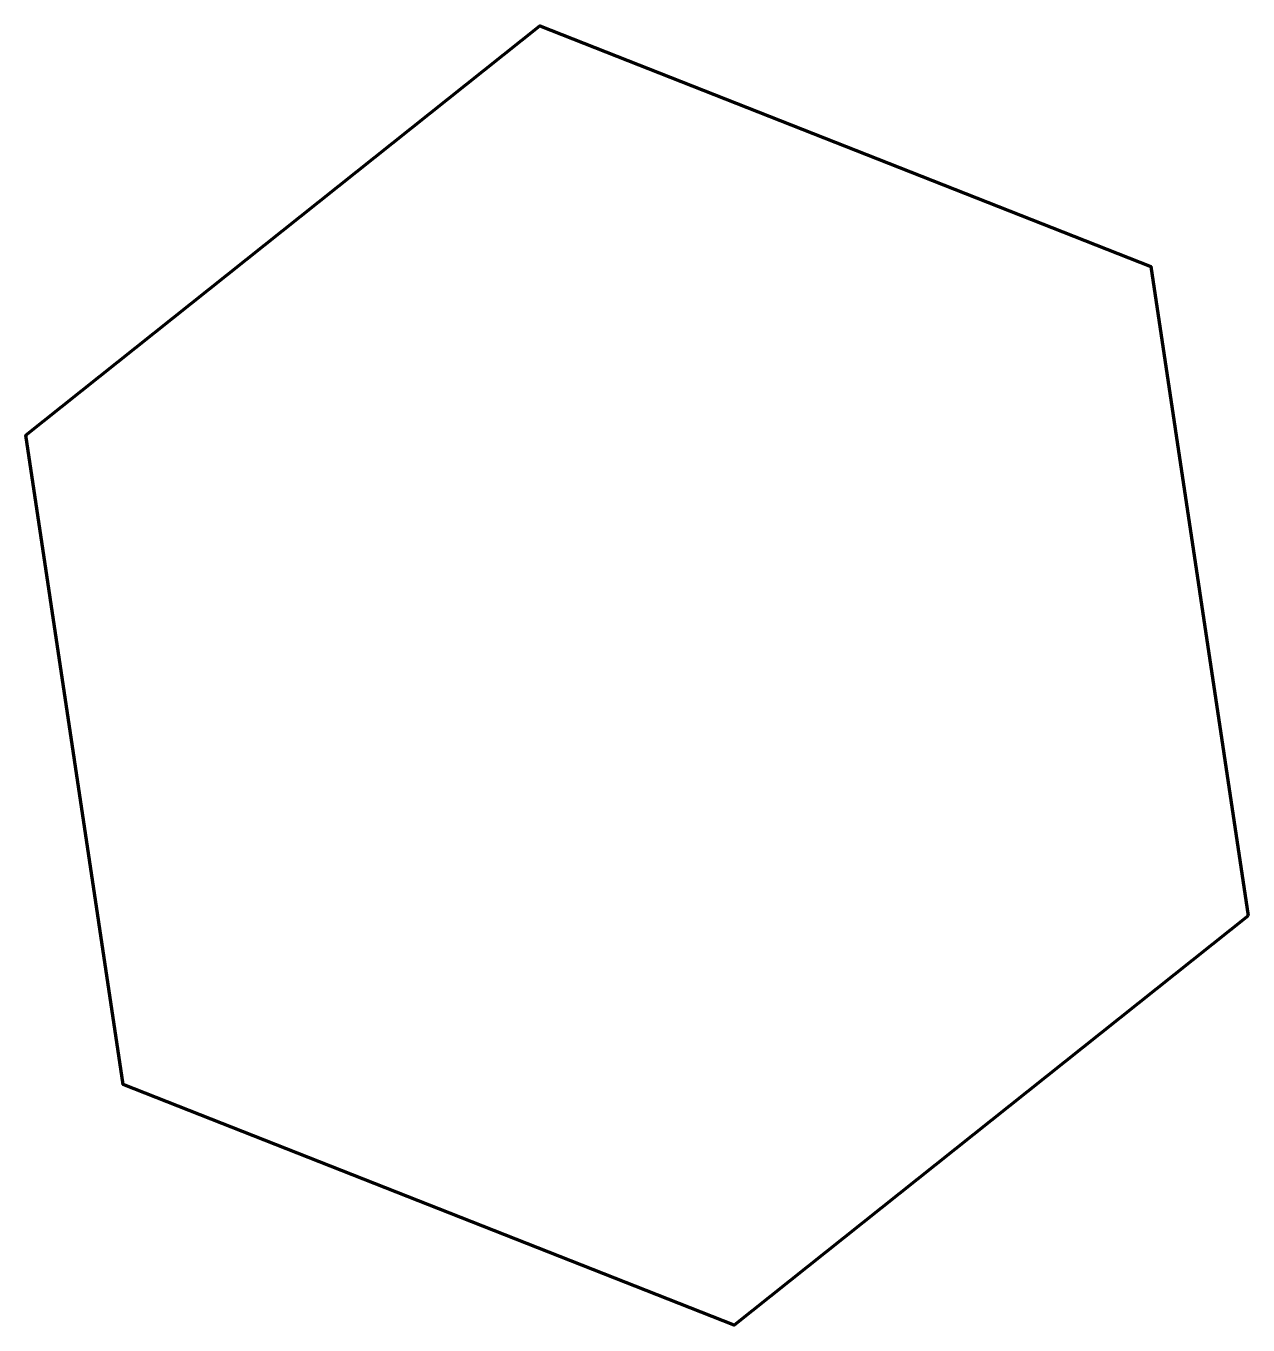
# Model space of a CAD drawing. Header units: inches. Extents: x 26.1 to 69.1, y -79.7 to -33.9.
import ezdxf

# ---------------------------------------------------------------- set-up
doc = ezdxf.new("R2010")
doc.units = ezdxf.units.IN
doc.header["$MEASUREMENT"] = 0
doc.layers.add('レイヤー 1', color=7, linetype='Continuous')

msp = doc.modelspace()

# ---------------------------------------------------------------- linework, layer by layer
at = {"layer": 'レイヤー 1', "color": 179, "lineweight": 100, "true_color": 0x221814}
msp.add_lwpolyline([(69.144, -65.264), (51.052, -79.667), (29.533, -71.2), (26.106, -48.331), (44.198, -33.927), (65.717, -42.394), (69.144, -65.264)], dxfattribs=at)

doc.saveas('drawing.dxf')
